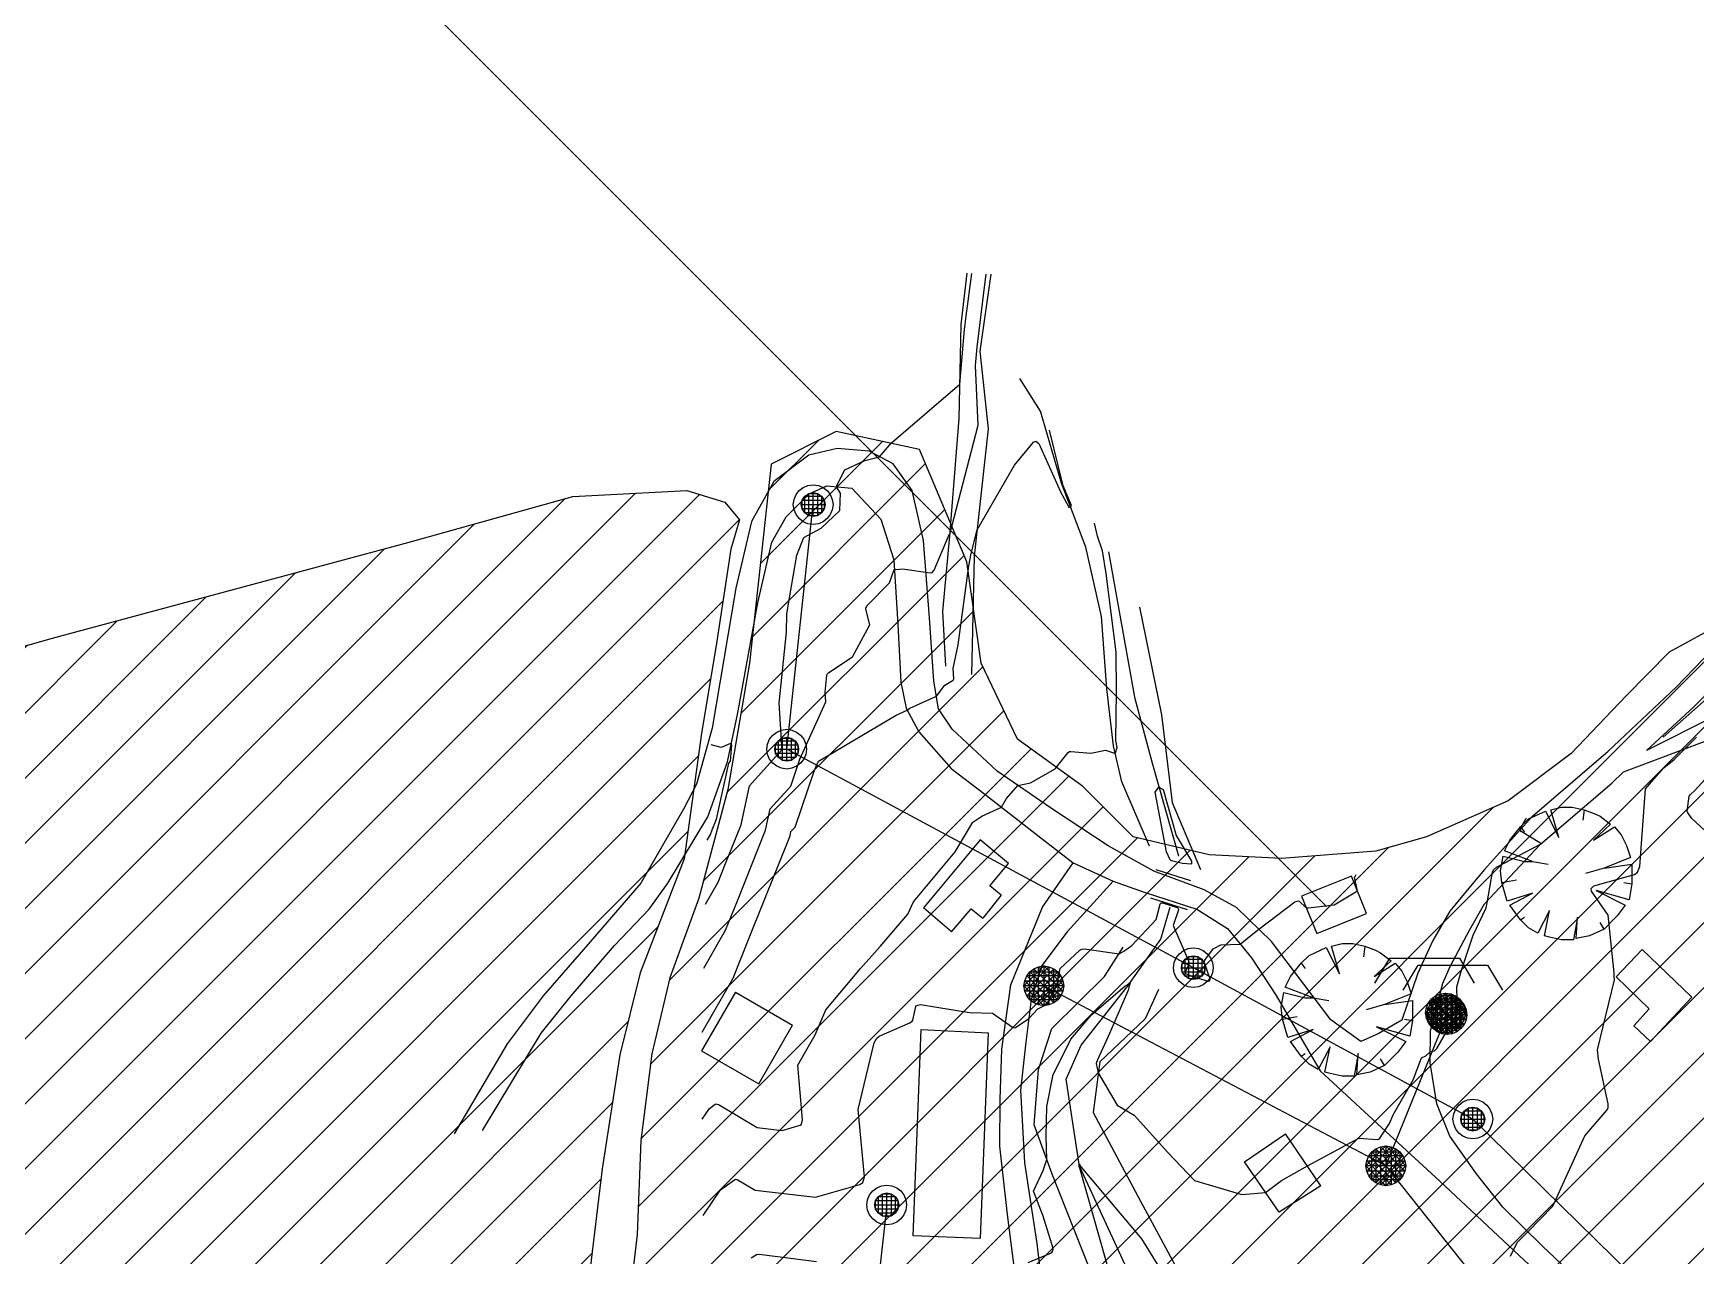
# Model space of a CAD drawing. Extents: x 13365 to 36625, y 86498 to 171760.
# Drawn here: x 14582.9 to 14808.6, y 87905.8 to 88071.7 of the extents above; entities that cross this region are included whole.
import ezdxf

# ---------------------------------------------------------------- set-up
doc = ezdxf.new("R2010")
doc.units = 0
doc.header["$LTSCALE"] = 5
doc.header["$MEASUREMENT"] = 0
for name, pattern in [('A_CONTINUOUS_LINE', [0]), ('GEOGRAPHICAL', [12.5, 4.5, -3.5, 4.5]), ('KERB', [16, 5, -6, 5])]:
    doc.linetypes.add(name, pattern=pattern)
doc.layers.get('0').update_dxf_attribs({"linetype": 'A_CONTINUOUS_LINE'})
for name, color, linetype in [('Agricultural', 40, 'Continuous'), ('CONTOUR', 255, 'Continuous'), ('DRAINAGE', 162, 'A_CONTINUOUS_LINE'), ('ELECTRIC', 240, 'A_CONTINUOUS_LINE'), ('EXISTING BUILDING', 21, 'A_CONTINUOUS_LINE'), ('EXISTING ROAD', 25, 'A_CONTINUOUS_LINE'), ('RELIEF', 255, 'A_CONTINUOUS_LINE'), ('Residential', 51, 'Continuous'), ('STREAM & RIVER FRONT', 161, 'A_CONTINUOUS_LINE'), ('TELECOM', 94, 'A_CONTINUOUS_LINE'), ('text', 7, 'Continuous'), ('TREES & VEGETN', 72, 'A_CONTINUOUS_LINE')]:
    doc.layers.add(name, color=color, linetype=linetype)

# ---------------------------------------------------------------- blocks, each defined once
blk = doc.blocks.new('S038')
at = {"color": 0}
for p, q in [((-0.5, 0), (0, 0.5)), ((-0.48, -0.13), (0.13, 0.48)), ((0.25, 0.43), (-0.43, -0.25)), ((-0.35, 0.35), (-0.25, 0.43)), ((-0.25, 0.43), (-0.13, 0.48)), ((0.43, -0.25), (-0.25, 0.43)), ((-0.25, 0.43), (-0.25, -0.43)), ((-0.13, 0.48), (0, 0.5)), ((-0.13, -0.48), (-0.13, 0.48)), ((-0.13, 0.48), (0.48, -0.13)), ((0, 0.5), (0.13, 0.48)), ((0.5, 0), (0, 0.5)), ((0, 0.5), (0, -0.5)), ((0.13, 0.48), (0.25, 0.43)), ((0.13, 0.48), (0.13, -0.48)), ((0.25, 0.43), (0.35, 0.35)), ((0.25, -0.43), (0.25, 0.43)), ((-0.5, 0), (-0.48, 0.13)), ((-0.48, -0.13), (-0.5, 0)), ((0, -0.5), (-0.5, 0)), ((-0.5, 0), (0.5, 0)), ((-0.48, 0.13), (-0.43, 0.25)), ((0.13, -0.48), (-0.48, 0.13)), ((-0.48, 0.13), (0.48, 0.13)), ((-0.43, 0.25), (-0.35, 0.35)), ((0.43, 0.25), (-0.43, 0.25)), ((-0.43, 0.25), (0.25, -0.43)), ((-0.35, -0.35), (0.35, 0.35)), ((0.35, -0.35), (-0.35, 0.35)), ((-0.35, 0.35), (0.35, 0.35)), ((-0.35, -0.35), (-0.35, 0.35)), ((-0.25, -0.43), (0.43, 0.25)), ((0.48, 0.13), (-0.13, -0.48)), ((0, -0.5), (0.5, 0)), ((0.35, 0.35), (0.43, 0.25)), ((0.35, 0.35), (0.35, -0.35)), ((0.43, 0.25), (0.48, 0.13)), ((0.48, 0.13), (0.5, 0)), ((0.5, 0), (0.48, -0.13)), ((-0.43, -0.25), (-0.48, -0.13)), ((0.48, -0.13), (-0.48, -0.13)), ((-0.35, -0.35), (-0.43, -0.25)), ((-0.43, -0.25), (0.43, -0.25)), ((-0.25, -0.43), (-0.35, -0.35)), ((0.35, -0.35), (-0.35, -0.35)), ((0.35, -0.35), (0.25, -0.43)), ((0.43, -0.25), (0.35, -0.35)), ((0.48, -0.13), (0.43, -0.25)), ((-0.13, -0.48), (-0.25, -0.43)), ((0, -0.5), (-0.13, -0.48)), ((0.13, -0.48), (0, -0.5)), ((0.25, -0.43), (0.13, -0.48))]:
    blk.add_line(p, q, dxfattribs=at)
blk = doc.blocks.new('S034')
at = {"color": 0}
for p, q in [((-0.35, 0.35), (-0.25, 0.43)), ((-0.25, 0.43), (-0.13, 0.48)), ((-0.13, 0.48), (0, 0.5)), ((0, 0.5), (0.13, 0.48)), ((0.13, 0.48), (0.25, 0.43)), ((0.25, 0.43), (0.35, 0.35)), ((-0.5, 0), (-0.48, 0.13)), ((-0.48, -0.13), (-0.5, 0)), ((-0.48, 0.13), (-0.43, 0.25)), ((-0.43, 0.25), (-0.35, 0.35)), ((-0.3, 0), (-0.28, 0.11)), ((-0.28, -0.11), (-0.3, 0)), ((0.3, 0), (-0.3, 0)), ((-0.28, 0.11), (-0.21, 0.21)), ((-0.28, -0.11), (-0.28, 0.11)), ((-0.28, 0.11), (0.28, 0.11)), ((-0.21, 0.21), (-0.11, 0.28)), ((-0.21, -0.21), (-0.21, 0.21)), ((-0.21, 0.21), (0.21, 0.21)), ((-0.11, 0.28), (0, 0.3)), ((-0.11, -0.28), (-0.11, 0.28)), ((-0.11, 0.28), (0.11, 0.28)), ((0, 0.3), (0.11, 0.28)), ((0, -0.3), (0, 0.3)), ((0.11, 0.28), (0.21, 0.21)), ((0.11, 0.28), (0.11, -0.28)), ((0.21, 0.21), (0.28, 0.11)), ((0.21, 0.21), (0.21, -0.21)), ((0.28, 0.11), (0.3, 0)), ((0.28, 0.11), (0.28, -0.11)), ((0.3, 0), (0.28, -0.11)), ((0.35, 0.35), (0.43, 0.25)), ((0.43, 0.25), (0.48, 0.13)), ((0.48, 0.13), (0.5, 0)), ((0.5, 0), (0.48, -0.13)), ((-0.43, -0.25), (-0.48, -0.13)), ((-0.35, -0.35), (-0.43, -0.25)), ((-0.25, -0.43), (-0.35, -0.35)), ((-0.21, -0.21), (-0.28, -0.11)), ((0.28, -0.11), (-0.28, -0.11)), ((-0.11, -0.28), (-0.21, -0.21)), ((0.21, -0.21), (-0.21, -0.21)), ((0, -0.3), (-0.11, -0.28)), ((0.11, -0.28), (-0.11, -0.28)), ((0.11, -0.28), (0, -0.3)), ((0.21, -0.21), (0.11, -0.28)), ((0.28, -0.11), (0.21, -0.21)), ((0.35, -0.35), (0.25, -0.43)), ((0.43, -0.25), (0.35, -0.35)), ((0.48, -0.13), (0.43, -0.25)), ((-0.13, -0.48), (-0.25, -0.43)), ((0, -0.5), (-0.13, -0.48)), ((0.13, -0.48), (0, -0.5)), ((0.25, -0.43), (0.13, -0.48))]:
    blk.add_line(p, q, dxfattribs=at)
blk = doc.blocks.new('S076')
at = {"color": 0}
for p, q in [((-0.35, 0.36), (-0.29, 0.41)), ((-0.29, 0.41), (-0.21, 0.45)), ((-0.21, 0.45), (-0.12, 0.48)), ((-0.12, 0.48), (-0.04, 0.28)), ((-0.04, 0.28), (-0.07, 0.49)), ((-0.07, 0.49), (0.08, 0.49)), ((0.07, 0.43), (0.08, 0.49)), ((0.08, 0.49), (0.2, 0.47)), ((0.2, 0.47), (0.13, 0.22)), ((0.13, 0.22), (0.24, 0.44)), ((0.24, 0.44), (0.32, 0.38)), ((0.32, 0.38), (0.35, 0.35)), ((-0.43, 0.25), (-0.37, 0.33)), ((-0.37, 0.33), (-0.25, 0.2)), ((-0.25, 0.2), (-0.35, 0.36)), ((-0.04, 0.28), (0, 0.14)), ((0.35, 0.35), (0.42, 0.28)), ((0.42, 0.28), (0.37, 0.25)), ((0.42, 0.28), (0.47, 0.17)), ((-0.5, 0.04), (-0.48, 0.13)), ((-0.48, 0.13), (-0.45, 0.21)), ((-0.48, 0.13), (-0.4, 0.12)), ((-0.45, 0.21), (-0.43, 0.25)), ((0.47, 0.17), (0.49, 0.07)), ((-0.5, -0.04), (-0.5, 0.04)), ((0.49, 0.07), (0.33, 0.08)), ((0.33, 0.08), (0.5, 0.05)), ((0.5, 0.05), (0.5, -0.04)), ((-0.48, -0.12), (-0.5, -0.04)), ((-0.27, -0.06), (-0.48, -0.12)), ((-0.47, -0.16), (-0.27, -0.06)), ((0.5, -0.04), (0.48, -0.13)), ((-0.41, -0.29), (-0.47, -0.16)), ((-0.09, -0.26), (-0.07, -0.14)), ((0.47, -0.17), (0.28, -0.13)), ((0.28, -0.13), (0.45, -0.22)), ((0.45, -0.22), (0.41, -0.29)), ((0.48, -0.13), (0.47, -0.17)), ((-0.35, -0.35), (-0.41, -0.29)), ((-0.35, -0.35), (-0.31, -0.32)), ((-0.25, -0.43), (-0.35, -0.35)), ((-0.09, -0.26), (-0.17, -0.47)), ((-0.13, -0.48), (-0.09, -0.32)), ((-0.09, -0.32), (-0.09, -0.26)), ((0.24, -0.43), (0.15, -0.26)), ((0.15, -0.26), (0.21, -0.45)), ((0.35, -0.35), (0.24, -0.43)), ((0.35, -0.35), (0.33, -0.32)), ((0.41, -0.29), (0.35, -0.35)), ((-0.17, -0.47), (-0.25, -0.43)), ((-0.02, -0.5), (-0.13, -0.48)), ((0.07, -0.49), (-0.02, -0.5)), ((0.07, -0.49), (0.05, -0.38)), ((0.21, -0.45), (0.07, -0.49))]:
    blk.add_line(p, q, dxfattribs=at)
blk = doc.blocks.new('001')
at = {"color": 0}
for p, q in [((-0.5, -0.25), (-0.35, 0)), ((-0.35, 0), (0.35, 0)), ((0.35, 0), (0.5, -0.25))]:
    blk.add_line(p, q, dxfattribs=at)

msp = doc.modelspace()

# ---------------------------------------------------------------- hatches: boundary and pattern name
at = {"layer": 'Agricultural', "linetype": 'Continuous'}
h = msp.add_hatch(dxfattribs=at)
h.set_pattern_fill('ANSI31', color=256, scale=50, style=0)
h.paths.add_polyline_path([(14359.56, 87885.11), (14378.03, 87892.33), (14424.57, 87914.89), (14469.43, 87941.03), (14519.91, 87970.91), (14585.33, 87989.58), (14633.94, 88002.66), (14656.16, 88008.87), (14671.65, 88009.67), (14676.81, 88008.08), (14678.8, 88005.7), (14677.61, 88001.73), (14675.62, 87988.64), (14673.63, 87976.74), (14671.25, 87959.68), (14665.3, 87944.21), (14662.52, 87933.1), (14660.13, 87917.63), (14657.76, 87897.71), (14656.17, 87883.03), (14652.99, 87872.72), (14649.02, 87857.64), (14643.46, 87842.17), (14641.47, 87827.76), (14643.46, 87811.49), (14648.62, 87799.99), (14657.36, 87784.91), (14667.31, 87772.86), (14674.06, 87764.53), (14682.8, 87749.85), (14689.55, 87739.54), (14697.89, 87725.65), (14705.45, 87715.23), (14716.97, 87699.76), (14727.69, 87686.27), (14739.21, 87675.56), (14749.93, 87668.02), (14762.64, 87661.28), (14774.2, 87655.17), (14792.07, 87642.87), (14799.61, 87637.71), (14807.95, 87627), (14814.31, 87617.88), (14817.48, 87607.96), (14816.69, 87594.35), (14814.31, 87582.45), (14813.11, 87574.52), (14809.54, 87568.17), (14803.19, 87565.39), (14791.27, 87565.39), (14775.78, 87568.17), (14760.69, 87568.17), (14743.59, 87566.12), (14735.25, 87560.57), (14730.48, 87554.22), (14726.11, 87545.09), (14723.73, 87537.16), (14718.17, 87533.19), (14705.46, 87529.62), (14695.14, 87526.85), (14686, 87522.88), (14671.01, 87520.42), (14661, 87510.86), (14653.18, 87490.88), (14654.05, 87459.61), (14656.22, 87446.57), (14654.92, 87434.84), (14645.35, 87427.89), (14633.17, 87428.33), (14622.51, 87430.95), (14609.52, 87435.18), (14597.37, 87441.39), (14586.35, 87448.73), (14574.76, 87454.1), (14559.62, 87458.31), (14545.27, 87462.29), (14530.53, 87465.08), (14518.18, 87467.47), (14504.23, 87470.25), (14492.67, 87472.24), (14483.11, 87474.23), (14470.76, 87476.22), (14460.8, 87477.02), (14450.84, 87478.21), (14444.46, 87478.21)])
at = {"layer": 'Residential', "linetype": 'Continuous'}
h = msp.add_hatch(dxfattribs=at)
h.set_pattern_fill('ANSI31', color=256, scale=50, style=0)
edge = h.paths.add_edge_path()
edge.add_line((15022.91, 87431.89), (15035.79, 87436.34))
edge.add_line((15035.79, 87436.34), (15043.22, 87441.78))
edge.add_line((15043.22, 87441.78), (15043.71, 87449.7))
edge.add_line((15043.71, 87449.7), (15034.8, 87456.13))
edge.add_line((15034.8, 87456.13), (15028.36, 87467.02))
edge.add_line((15028.36, 87467.02), (15025.88, 87484.84))
edge.add_line((15025.88, 87484.84), (15029.78, 87504.69))
edge.add_line((15029.78, 87504.69), (15031.86, 87519.92))
edge.add_line((15031.86, 87519.92), (15031.16, 87537.23))
edge.add_line((15031.16, 87537.23), (15027.68, 87559.49))
edge.add_line((15027.68, 87559.49), (15018.67, 87592.03))
edge.add_line((15018.67, 87592.03), (15008.97, 87620.42))
edge.add_line((15008.97, 87620.42), (14997.88, 87650.88))
edge.add_line((14997.88, 87650.88), (14984.66, 87673.16))
edge.add_line((14984.66, 87673.16), (14971.49, 87693.93))
edge.add_line((14971.49, 87693.93), (14960.4, 87712.1))
edge.add_line((14960.4, 87712.1), (14952.09, 87729.41))
edge.add_line((14952.09, 87729.41), (14943.78, 87752.41))
edge.add_line((14943.78, 87752.41), (14938.93, 87775.26))
edge.add_line((14938.93, 87775.26), (14935.46, 87794.65))
edge.add_line((14935.46, 87794.65), (14936.85, 87816.11))
edge.add_line((14936.85, 87816.11), (14940.29, 87832.21))
edge.add_line((14940.29, 87832.21), (14939.59, 87847.44))
edge.add_line((14939.59, 87847.44), (14934.74, 87861.98))
edge.add_line((14934.74, 87861.98), (14931.28, 87878.6))
edge.add_line((14931.28, 87878.6), (14927.81, 87895.91))
edge.add_line((14927.81, 87895.91), (14925.73, 87913.22))
edge.add_line((14925.73, 87913.22), (14919.5, 87926.37))
edge.add_line((14919.5, 87926.37), (14909.1, 87938.83))
edge.add_line((14909.1, 87938.83), (14899.4, 87950.61))
edge.add_line((14899.4, 87950.61), (14891.08, 87960.99))
edge.add_line((14891.08, 87960.99), (14880.68, 87969.99))
edge.add_line((14880.68, 87969.99), (14869.59, 87977.61))
edge.add_line((14869.59, 87977.61), (14863.35, 87986.61))
edge.add_line((14863.35, 87986.61), (14856.42, 87994.92))
edge.add_line((14856.42, 87994.92), (14849.47, 87997.81))
edge.add_line((14849.47, 87997.81), (14841.46, 88000.48))
edge.add_line((14841.46, 88000.48), (14833, 88001.37))
edge.add_line((14833, 88001.37), (14824.1, 87998.7))
edge.add_line((14824.1, 87998.7), (14816.08, 87993.81))
edge.add_line((14816.08, 87993.81), (14804.96, 87987.73))
edge.add_line((14804.96, 87987.73), (14799.16, 87981.8))
edge.add_line((14799.16, 87981.8), (14791.69, 87973.99))
edge.add_line((14791.69, 87973.99), (14783.13, 87967.57))
edge.add_line((14783.13, 87967.57), (14772.03, 87962.69))
edge.add_line((14772.03, 87962.69), (14765.15, 87960.73))
edge.add_line((14765.15, 87960.73), (14752.37, 87959.75))
edge.add_line((14752.37, 87959.75), (14742.54, 87960.24))
edge.add_line((14742.54, 87960.24), (14732.22, 87962.69))
edge.add_line((14732.22, 87962.69), (14725.34, 87969.57))
edge.add_line((14725.34, 87969.57), (14716.5, 87975.95))
edge.add_line((14716.5, 87975.95), (14711.58, 87986.26))
edge.add_line((14711.58, 87986.26), (14709.62, 88000.01))
edge.add_line((14709.62, 88000.01), (14703.23, 88015.23))
edge.add_line((14703.23, 88015.23), (14691.92, 88017.68))
edge.add_line((14691.92, 88017.68), (14683.08, 88013.27))
edge.add_line((14683.08, 88013.27), (14681.6, 87999.52))
edge.add_line((14681.6, 87999.52), (14680.13, 87986.26))
edge.add_line((14680.13, 87986.26), (14677.18, 87969.08))
edge.add_line((14677.18, 87969.08), (14673.25, 87954.35))
edge.add_line((14673.25, 87954.35), (14669.31, 87943.55))
edge.add_line((14669.31, 87943.55), (14666.86, 87933.24))
edge.add_line((14666.86, 87933.24), (14665.38, 87921.45))
edge.add_line((14665.38, 87921.45), (14664.89, 87908.69))
edge.add_line((14664.89, 87908.69), (14663.42, 87896.41))
edge.add_line((14663.42, 87896.41), (14660.47, 87880.21))
edge.add_line((14660.47, 87880.21), (14657.03, 87864.99))
edge.add_line((14657.03, 87864.99), (14654.06, 87851.56))
edge.add_line((14654.06, 87851.56), (14648.81, 87832.93))
edge.add_line((14648.81, 87832.93), (14649.36, 87814.9))
edge.add_line((14649.36, 87814.9), (14657.01, 87798.51))
edge.add_line((14657.01, 87798.51), (14667.4, 87784.86))
edge.add_line((14667.4, 87784.86), (14676.15, 87772.84))
edge.add_line((14676.15, 87772.84), (14685.45, 87756.45))
edge.add_line((14685.45, 87756.45), (14695.29, 87742.79))
edge.add_line((14695.29, 87742.79), (14710.06, 87719.85))
edge.add_line((14710.06, 87719.85), (14724.35, 87700))
edge.add_line((14724.35, 87700), (14734.2, 87685.25))
edge.add_line((14734.2, 87685.25), (14747.87, 87673.78))
edge.add_line((14747.87, 87673.78), (14760.44, 87666.68))
edge.add_line((14760.44, 87666.68), (14772.47, 87660.12))
edge.add_line((14772.47, 87660.12), (14785.05, 87651.93))
edge.add_line((14785.05, 87651.93), (14798.18, 87644.83))
edge.add_line((14798.18, 87644.83), (14809.66, 87633.9))
edge.add_line((14809.66, 87633.9), (14819.5, 87619.7))
edge.add_line((14819.5, 87619.7), (14822.29, 87603.57))
edge.add_line((14822.29, 87603.57), (14820.1, 87585.55))
edge.add_line((14820.1, 87585.55), (14814.09, 87568.07))
edge.add_line((14814.09, 87568.07), (14802.05, 87560.96))
edge.add_line((14802.05, 87560.96), (14784.56, 87562.06))
edge.add_line((14784.56, 87562.06), (14770.34, 87563.7))
edge.add_line((14770.34, 87563.7), (14755.57, 87564.79))
edge.add_line((14755.57, 87564.79), (14744.09, 87561.51))
edge.add_line((14744.09, 87561.51), (14735.34, 87554.95))
edge.add_line((14735.34, 87554.95), (14730.14, 87544.31))
edge.add_line((14730.14, 87544.31), (14724.93, 87533.02))
edge.add_line((14724.93, 87533.02), (14712.32, 87529.11))
edge.add_line((14712.32, 87529.11), (14697.53, 87523.46))
edge.add_line((14697.53, 87523.46), (14685.79, 87518.25))
edge.add_line((14685.79, 87518.25), (14675.35, 87516.08))
edge.add_line((14675.35, 87516.08), (14667.09, 87510.86))
edge.add_line((14667.09, 87510.86), (14661.44, 87499.57))
edge.add_line((14661.44, 87499.57), (14657.96, 87490.88))
edge.add_line((14657.96, 87490.88), (14657.96, 87477.85))
edge.add_line((14657.96, 87477.85), (14659.26, 87463.95))
edge.add_line((14659.26, 87463.95), (14662.74, 87453.52))
edge.add_line((14662.74, 87453.52), (14667.96, 87450.05))
edge.add_line((14667.96, 87450.05), (14677.09, 87451.35))
edge.add_line((14677.09, 87451.35), (14688.83, 87455.26))
edge.add_line((14688.83, 87455.26), (14700.14, 87459.61))
edge.add_line((14700.14, 87459.61), (14709.27, 87459.61))
edge.add_line((14709.27, 87459.61), (14721.88, 87459.61))
edge.add_line((14721.88, 87459.61), (14733.62, 87459.61))
edge.add_line((14733.62, 87459.61), (14746.67, 87457))
edge.add_line((14746.67, 87457), (14755.37, 87456.56))
edge.add_line((14755.37, 87456.56), (14767.11, 87456.13))
edge.add_line((14767.11, 87456.13), (14784.93, 87455.26))
edge.add_line((14784.93, 87455.26), (14800.59, 87454.39))
edge.add_line((14800.59, 87454.39), (14815.52, 87454.02))
edge.add_line((14815.52, 87454.02), (14832.48, 87455.32))
edge.add_line((14832.48, 87455.32), (14853.35, 87457.49))
edge.add_line((14853.35, 87457.49), (14872.05, 87463.58))
edge.add_line((14872.05, 87463.58), (14896.84, 87466.62))
edge.add_line((14896.84, 87466.62), (14909.01, 87476.61))
edge.add_line((14909.01, 87476.61), (14917.71, 87485.73))
edge.add_line((14917.71, 87485.73), (14923.8, 87498.33))
edge.add_line((14923.8, 87498.33), (14936.41, 87500.07))
edge.add_line((14936.41, 87500.07), (14950.76, 87491.81))
edge.add_line((14950.76, 87491.81), (14962.06, 87474.44))
edge.add_line((14962.06, 87474.44), (14980.32, 87461.84))
edge.add_line((14980.32, 87461.84), (14988.23, 87450.69))
edge.add_line((14988.23, 87450.69), (14999.13, 87438.32))
edge.add_line((14999.13, 87438.32), (15010.52, 87431.89))

# ---------------------------------------------------------------- linework, layer by layer
at = {"layer": 'Agricultural', "linetype": 'Continuous'}
msp.add_lwpolyline([(14519.91, 87970.91), (14585.33, 87989.58), (14633.94, 88002.66), (14656.16, 88008.87), (14671.65, 88009.67), (14676.81, 88008.08), (14678.8, 88005.7), (14677.61, 88001.73), (14675.62, 87988.64), (14673.63, 87976.74), (14671.25, 87959.68), (14665.3, 87944.21), (14662.52, 87933.1), (14660.13, 87917.63), (14657.76, 87897.71)], dxfattribs=at)
at = {"layer": 'CONTOUR', "color": 33, "linetype": 'A_CONTINUOUS_LINE'}
for points in [[(14673.93, 87944.86), (14676.9, 87950.01), (14678.49, 87954.01), (14682.32, 87963.56), (14682.96, 87966.48), (14685.73, 87969.57), (14686.97, 87973.22), (14690.5, 87981), (14690.43, 87982.31), (14690.63, 87984.59), (14690.68, 87984.76), (14690.89, 87984.99), (14694.14, 87987.11), (14696.47, 87991.47), (14695.91, 87993.56), (14695.91, 87993.73), (14696.08, 87994.04), (14699.15, 87997.15), (14699.73, 87998.82), (14699.81, 87998.94), (14699.86, 87998.96), (14700.5, 87999), (14700.89, 87999.05), (14704.64, 87998.5), (14704.94, 87998.56), (14705.22, 87998.87), (14707.15, 88003.48), (14707.23, 88003.63), (14707.35, 88003.77), (14711.16, 88018.54), (14710.82, 88026.63), (14711.04, 88029.13), (14712.08, 88037.62), (14712.27, 88039.05)], [(14674.15, 87953.53), (14675.87, 87956.51), (14676.79, 87958.82), (14679, 87964.32), (14680.14, 87969.58), (14684.49, 87974.42), (14684.52, 87975.08), (14684.17, 87980.83), (14685.18, 87990.45), (14685.22, 87992.9), (14685.55, 87995.1), (14686.55, 88000.89), (14687.51, 88003.32), (14689.87, 88004.55), (14692.42, 88006.98), (14692.5, 88009.34), (14691.98, 88010.11), (14691.95, 88010.18), (14691.99, 88010.37), (14693.1, 88012.49), (14695.78, 88013.75), (14697.79, 88014.26), (14699.43, 88016.13), (14708.7, 88024.11), (14709.33, 88031.54), (14709.56, 88033.34), (14710.33, 88039.13)], [(14673.71, 87936.18), (14677.94, 87943.51), (14680.2, 87949.21), (14685.64, 87962.79), (14685.77, 87963.38), (14686.33, 87964), (14688.95, 87971.72), (14689.5, 87972.95), (14700.05, 87979.18), (14701.53, 87979.89), (14701.88, 87980.12), (14705.51, 87981.77), (14706.67, 87983.27), (14707.77, 87983.93), (14707.84, 87984.01), (14707.86, 87984.12), (14707.77, 87985.52), (14708.45, 87988.72), (14709.9, 87999.44), (14710.23, 88001.11), (14711.04, 88004.35), (14716.09, 88013.11), (14718.67, 88016.26), (14719.01, 88016.38), (14719.43, 88016.07), (14721.84, 88010.63), (14722.33, 88009.57), (14723.48, 88007.43), (14723.72, 88007.36), (14723.84, 88007.64), (14722.71, 88010.33), (14720.88, 88017.86)], [(14674.38, 87962.21), (14674.84, 87963), (14675.08, 87963.62), (14675.67, 87965.09), (14677.33, 87972.68), (14677.58, 87972.96), (14677.76, 87975.14), (14677.68, 87975.31), (14677.56, 87975.33), (14676.27, 87974.79), (14674.94, 87975.18)], [(14783.45, 87905.76), (14784.32, 87907.64), (14785.81, 87909.05), (14789.18, 87912.56), (14793.54, 87922.1), (14796.54, 87925.62), (14796.7, 87925.95), (14796.71, 87926.44), (14795.4, 87932.48), (14795.25, 87933.79), (14797.55, 87943.26), (14797.51, 87943.61), (14797.52, 87944.22), (14796.71, 87952.04), (14794.43, 87955.32), (14794.39, 87955.66), (14794.77, 87956.04), (14800.27, 87957.58), (14800.67, 87957.87), (14800.99, 87958.67), (14801.74, 87969.2), (14802.56, 87970.13), (14804.25, 87972.02), (14805.64, 87973.18), (14808.67, 87976.21)], [(14817.51, 87956.45), (14808.03, 87965.17), (14807.47, 87966.02), (14807.44, 87966.18), (14807.67, 87968.19), (14807.72, 87968.25), (14807.83, 87968.38), (14807.93, 87968.45), (14808.41, 87968.94), (14815.75, 87976.94)], [(14740.14, 87959.02), (14740.05, 87958.97), (14738.9, 87959.05), (14737.43, 87959.41), (14737.32, 87959.46), (14737.26, 87959.54), (14736.76, 87960.65), (14735.22, 87968.74), (14735.71, 87969.44), (14736.31, 87969.11), (14738.04, 87962.84), (14740.15, 87959.38), (14740.14, 87959.02)], [(14717.98, 87904.89), (14721.12, 87906.23), (14721.32, 87906.43), (14721.35, 87906.81), (14719.98, 87911.2), (14718.67, 87914.59), (14719.99, 87917.41), (14720.51, 87918.89), (14720.39, 87922.09), (14720.52, 87926.06), (14721.34, 87930.4), (14722.65, 87932.98), (14723.74, 87935.21), (14726.56, 87938.54), (14731.15, 87942.44), (14731.38, 87942.56), (14731.72, 87942.84), (14731.77, 87942.84), (14731.79, 87942.8), (14731.65, 87942.3), (14731.6, 87941.97), (14729, 87935.99), (14727.36, 87932.43), (14727.19, 87931.92), (14727.48, 87930.66), (14730.05, 87926.27), (14732.34, 87924.89), (14736.94, 87919.82), (14740.56, 87916.02), (14746.95, 87914.12), (14750.2, 87914.39), (14752.37, 87916.02), (14755.88, 87918.01), (14762.85, 87921.79), (14765.33, 87921.59), (14765.53, 87921.63), (14765.68, 87921.76), (14767, 87923.79), (14767.51, 87924.94), (14770.24, 87929.7), (14771.34, 87932.69), (14771.93, 87932.94), (14772.56, 87933.56), (14773.08, 87933.62), (14773.12, 87933.64), (14773.43, 87933.96), (14776.25, 87938.8), (14776.17, 87942.34), (14776.77, 87944.6), (14778.35, 87949.34), (14780.12, 87953.06), (14780.28, 87953.72), (14780.99, 87957.9), (14781.13, 87958.21), (14781.53, 87958.56), (14787.52, 87961.66), (14787.59, 87961.73), (14787.59, 87961.74), (14787.59, 87961.76), (14787.44, 87961.88), (14784.9, 87963.42), (14784.76, 87963.62), (14784.77, 87963.76), (14785.52, 87965.12), (14785.63, 87965.21)], [(14673.86, 87911.27), (14676.21, 87914.77), (14678.08, 87916.14), (14678.26, 87916.2), (14678.48, 87916.15), (14680.91, 87914.7), (14689.11, 87913.75), (14695.12, 87915.48), (14695.53, 87915.78), (14695.73, 87916.51), (14694.91, 87925.68), (14697.08, 87934.72), (14697.42, 87935.37), (14697.73, 87935.61), (14701.92, 87937.42), (14702.23, 87937.66), (14702.31, 87937.8), (14702.71, 87939.66), (14702.81, 87939.79), (14703.35, 87939.92), (14709.98, 87938.83), (14713.14, 87938.75), (14715.82, 87936.83), (14716.07, 87936.75), (14716.24, 87936.8), (14718.04, 87938.03), (14719.27, 87939.32), (14720.56, 87939.95), (14721.92, 87942.74), (14722.29, 87944.8), (14725, 87947.28), (14725.25, 87947.43), (14725.63, 87947.46), (14730.33, 87946.82), (14730.94, 87947.14), (14732.02, 87947.93), (14735.33, 87951.44), (14735.87, 87953.56), (14735.99, 87953.7), (14736.18, 87953.72), (14738.18, 87953.09), (14738.33, 87952.96), (14738.35, 87952.78), (14737.63, 87950.63), (14739.74, 87945.83), (14739.82, 87945.42), (14739.79, 87945.33), (14739.27, 87944.31), (14739.26, 87944.21), (14739.32, 87944.15), (14740.27, 87943.73), (14742.41, 87943.07), (14742.61, 87943.12), (14742.67, 87943.34), (14741.91, 87945.59), (14741.9, 87945.79), (14741.96, 87945.93), (14743.11, 87947.54), (14743.26, 87947.58), (14744.12, 87948.03), (14746.76, 87948.09), (14748.17, 87949.3), (14749.29, 87950.13), (14754.17, 87953.85), (14754.65, 87953.99), (14754.75, 87953.95), (14755.62, 87953.11), (14755.71, 87953.06), (14755.99, 87953.03), (14759.5, 87953.44), (14762.44, 87955.2), (14762.62, 87955.41), (14762.64, 87955.54), (14762.28, 87957.19), (14762.36, 87957.31), (14762.4, 87957.38), (14762.51, 87957.57)], [(14729.46, 87901.94), (14724.97, 87917.69), (14724.88, 87917.92), (14724.88, 87918), (14724.87, 87918.27), (14724.89, 87918.29), (14724.91, 87918.28), (14724.97, 87918.07), (14725.14, 87917.83), (14733.36, 87908.11), (14737.96, 87900.67)], [(14680.35, 87905.55), (14681.16, 87906.03), (14681.79, 87905.97), (14689.22, 87905.03)]]:
    msp.add_lwpolyline(points, dxfattribs=at)
at = {"layer": 'CONTOUR', "color": 252, "linetype": 'A_CONTINUOUS_LINE'}
msp.add_lwpolyline([(14673.73, 87924.38), (14674.7, 87925.82), (14675.48, 87926.39), (14675.55, 87926.42), (14676.02, 87926.31), (14681.19, 87923.22), (14684.55, 87922.83), (14687.01, 87923.54), (14687.18, 87923.67), (14687.34, 87924.26), (14686.68, 87931.69), (14689.05, 87935.8), (14690.52, 87939.19), (14693.34, 87942.6), (14695.19, 87944.8), (14697.87, 87947.79), (14701.65, 87952.2), (14702.41, 87953.87), (14708.07, 87960.66), (14710.47, 87964.69), (14711.67, 87965.46), (14714.34, 87966.69), (14715.03, 87967.89), (14716.57, 87969.65), (14718.27, 87970), (14721.61, 87971.89), (14723.38, 87974.11), (14723.56, 87974.25), (14723.77, 87974.28), (14726.49, 87974.05), (14728.46, 87974.46), (14729.67, 87974.04), (14729.77, 87974.05), (14729.82, 87974.09), (14730.06, 87974.8), (14729.87, 87975.77), (14729.97, 87982.37), (14729.91, 87987.74), (14728.54, 87998.4), (14728.07, 88001.51), (14727.39, 88003.48), (14726.96, 88005.27)], dxfattribs=at)
at = {"layer": 'ELECTRIC', "linetype": 'A_CONTINUOUS_LINE'}
for p, q in [((14778.32, 87924.37), (14844.95, 87859.11)), ((14698.77, 87912.72), (14696.18, 87889.16))]:
    msp.add_line(p, q, dxfattribs=at)
msp.add_lwpolyline([(14778.32, 87924.37), (14740.39, 87944.92), (14685.19, 87974.57), (14688.78, 88007.77)], dxfattribs=at)
at = {"layer": 'EXISTING BUILDING', "linetype": 'A_CONTINUOUS_LINE'}
for p, q in [((14798.76, 87971.52), (14797.17, 87969.98)), ((14740.04, 87956.69), (14735.33, 87958.21)), ((14714.32, 87954.77), (14711.79, 87951.66)), ((14707.56, 87949.8), (14703.76, 87953.03)), ((14739.58, 87952.79), (14734.61, 87954.34)), ((14757.71, 87915.32), (14752.89, 87922.38))]:
    msp.add_line(p, q, dxfattribs=at)
at = {"layer": 'EXISTING BUILDING', "linetype": 'KERB'}
msp.add_line((14678.24, 87941.58), (14685.99, 87937.1), dxfattribs=at)
at = {"layer": 'EXISTING BUILDING', "linetype": 'A_CONTINUOUS_LINE'}
for points in [[(14714.32, 87954.77), (14712.76, 87956.03), (14715.29, 87959.07), (14711.45, 87962.26), (14703.76, 87953.03)], [(14763.9, 87952.25), (14761.84, 87957.35), (14755.07, 87954.62)], [(14755.07, 87954.62), (14757.16, 87949.54), (14763.9, 87952.25)], [(14707.56, 87949.8), (14710.24, 87952.92), (14711.79, 87951.66)], [(14801.33, 87947.37), (14797.78, 87943.68), (14802.28, 87939.32), (14800.18, 87937.03), (14802.43, 87934.91)], [(14802.43, 87934.91), (14808.07, 87940.9), (14801.33, 87947.37)], [(14711.44, 87908.14), (14702.35, 87908.51), (14703.46, 87936.51)], [(14703.46, 87936.51), (14712.55, 87936.07), (14711.44, 87908.14)], [(14757.71, 87915.32), (14752.02, 87911.72), (14747.33, 87918.58), (14752.89, 87922.38)]]:
    msp.add_lwpolyline(points, dxfattribs=at)
at = {"layer": 'EXISTING BUILDING', "linetype": 'KERB'}
msp.add_lwpolyline([(14678.24, 87941.58), (14673.64, 87933.62), (14681.39, 87929.14), (14685.99, 87937.1)], dxfattribs=at)
at = {"layer": 'EXISTING ROAD', "linetype": 'A_CONTINUOUS_LINE'}
for p, q in [((14797.17, 87969.98), (14798.76, 87971.52)), ((14787.51, 87961.67), (14797.17, 87969.98)), ((14779.91, 87958.26), (14786.42, 87965.47)), ((14779.93, 87953.59), (14787.51, 87961.67))]:
    msp.add_line(p, q, dxfattribs=at)
at = {"layer": 'EXISTING ROAD', "linetype": 'KERB'}
for p, q in [((14719.9, 87953.11), (14724.06, 87959.13)), ((14723.27, 87949.8), (14729.49, 87956.65))]:
    msp.add_line(p, q, dxfattribs=at)
at = {"layer": 'EXISTING ROAD', "linetype": 'A_CONTINUOUS_LINE'}
for points in [[(14786.42, 87965.47), (14796.71, 87974.3), (14805.92, 87983.01), (14816.93, 87994.4), (14829.19, 88008.24), (14841.94, 88024.2), (14851.63, 88037.56), (14867.93, 88059.87), (14881.12, 88071.95), (14888.16, 88079.12)], [(14801.89, 87974.4), (14808.32, 87980.32), (14816.78, 87988.9), (14828.24, 88001.44), (14842.06, 88018.66), (14850.41, 88029.65), (14868.8, 88054.49), (14880.59, 88066.94), (14892.3, 88077.84)], [(14779.91, 87958.26), (14777.99, 87955.99), (14775.2, 87952.58), (14772.89, 87948.62), (14770.86, 87944.17), (14768.68, 87937.79), (14765.48, 87935.92), (14763.1, 87934.92), (14759.05, 87937.84), (14755.39, 87942.7), (14750.99, 87948.48), (14746.26, 87953.07), (14741.85, 87955.49), (14735.01, 87958.01), (14728.81, 87961.44), (14721.14, 87966.5), (14713.76, 87971.6), (14707.67, 87977.27), (14705.81, 87980.07), (14705.15, 87983.8), (14704.58, 87992.38), (14703.77, 88002.89), (14702.22, 88009.69), (14699.64, 88013.28), (14696.37, 88015.01), (14692.02, 88015.38), (14688.18, 88014.47), (14683.45, 88010.89), (14680.4, 88005.48), (14678.29, 87996.44), (14675.05, 87977.42), (14672.96, 87969.81), (14671.19, 87966.41), (14665.37, 87956.39), (14658.25, 87948.09), (14652.15, 87941.11), (14647.26, 87934.58), (14640.03, 87922.37)], [(14643.9, 87922.81), (14651.88, 87936.04), (14655.95, 87941.1), (14661.8, 87947.91), (14666.53, 87952.88), (14669.05, 87956.4), (14674.46, 87965.37), (14677.16, 87972.87), (14678.57, 87979.5), (14681.25, 87994.44), (14683.17, 88002.66), (14685.11, 88006.13), (14688.22, 88009.23), (14690.62, 88010.31), (14694.03, 88009.98), (14697.96, 88005.79), (14699.73, 88000.27), (14700.28, 87991.5), (14700.67, 87983.66), (14701.4, 87980.13), (14703.14, 87976.91), (14707.53, 87971.97), (14711.89, 87968.6), (14719.67, 87962.52), (14724.06, 87959.13), (14729.49, 87956.65), (14733.85, 87955.13), (14740.85, 87952.84), (14745, 87950.22), (14748.28, 87946.25), (14751.62, 87941.12), (14755.17, 87935.1)], [(14842.46, 87856.32), (14838.47, 87860.64), (14830.53, 87868.19), (14822.83, 87875), (14814.77, 87882.31), (14806.9, 87889.52), (14798.84, 87896.68), (14787.76, 87907.14), (14782.38, 87912.41), (14778.83, 87916.95), (14775.21, 87922.07), (14773.43, 87926.43), (14772.55, 87932.02), (14772.56, 87936.33), (14774.23, 87942.81), (14775.27, 87945.16), (14777.87, 87950.03), (14779.93, 87953.59)], [(14755.17, 87935.1), (14757.6, 87930.9), (14764.81, 87924.25)], [(14764.81, 87924.25), (14773.84, 87915.96), (14785.34, 87905.16), (14794.11, 87897.08), (14807.5, 87884.55), (14820.07, 87872.77), (14827.51, 87865.88), (14834.98, 87859.13), (14838.74, 87855.01), (14843.02, 87850.1), (14846.75, 87845.46), (14850.47, 87840.46)]]:
    msp.add_lwpolyline(points, dxfattribs=at)
at = {"layer": 'EXISTING ROAD', "linetype": 'KERB'}
for points in [[(14816.5, 87981.98), (14811.18, 87979.07), (14801.89, 87974.4)], [(14798.76, 87971.52), (14811.3, 87976.21), (14818.33, 87979.91)], [(14724.05, 87864.83), (14722.36, 87870.09), (14720.51, 87874.77), (14718.09, 87882.14), (14717.01, 87888.64), (14716.98, 87892.2), (14716.44, 87901.49), (14715.18, 87911.43), (14714.14, 87920.7), (14714.16, 87927.04), (14714.39, 87933.84), (14715.63, 87942.58), (14719.9, 87953.11)], [(14723.27, 87949.8), (14719.84, 87945.23), (14718.36, 87940.59), (14717.63, 87934.79), (14716.91, 87928.28), (14717.45, 87918.41), (14719.15, 87907.48), (14720.4, 87896.71), (14720.68, 87889.77), (14720.74, 87883.55), (14723.14, 87875.24)]]:
    msp.add_lwpolyline(points, dxfattribs=at)
at = {"layer": 'RELIEF'}
for points in [[(14804.18, 87976.2), (14813.88, 87984.78), (14827.9, 88000.25), (14834.01, 88007.55), (14843.18, 88018.47), (14852.78, 88032.43), (14860.84, 88042.11), (14868.04, 88052.55), (14878.2, 88064.1), (14886.26, 88071.4)], [(14706.81, 87985.83), (14706.39, 87993.25), (14707.33, 88003.51), (14708.61, 88019.47), (14708.88, 88032.19), (14709.68, 88039.16)], [(14712.91, 88039.02), (14711.42, 88028.57), (14712.54, 88018.04), (14710.65, 88000.77), (14710.27, 87984.7)], [(14734.43, 87961.41), (14730.69, 87970.15), (14729.55, 87975.02), (14728.66, 87982.77), (14727.93, 87992.59), (14725.77, 88001.98), (14722.47, 88010.67), (14719.64, 88020.43), (14716.82, 88024.87)], [(14733.07, 87993.86), (14736.08, 87979.24), (14737.5, 87967.33), (14741.37, 87958.24)], [(14728.39, 87897.53), (14726.32, 87904), (14721.24, 87916.91), (14718.78, 87923.57), (14719.36, 87931.08), (14721.16, 87936.68), (14728.33, 87943.73), (14730.88, 87947.69)], [(14735.67, 87941.95), (14733.84, 87937.98), (14727.67, 87932.16), (14726.78, 87925.26)], [(14726.78, 87925.26), (14733.23, 87913.24), (14739.67, 87901.22)]]:
    msp.add_lwpolyline(points, dxfattribs=at)
at = {"layer": 'Residential', "linetype": 'Continuous'}
msp.add_lwpolyline([(14816.08, 87993.81), (14804.96, 87987.73), (14799.16, 87981.8), (14791.69, 87973.99), (14783.13, 87967.57), (14772.03, 87962.69), (14765.15, 87960.73), (14752.37, 87959.75), (14742.54, 87960.24), (14732.22, 87962.69), (14725.34, 87969.57), (14716.5, 87975.95), (14711.58, 87986.26), (14709.62, 88000.01), (14703.23, 88015.23), (14691.92, 88017.68), (14683.08, 88013.27), (14681.6, 87999.52), (14680.13, 87986.26), (14677.18, 87969.08), (14673.25, 87954.35), (14669.31, 87943.55), (14666.86, 87933.24), (14665.38, 87921.45), (14664.89, 87908.69), (14663.42, 87896.41)], dxfattribs=at)
at = {"layer": 'STREAM & RIVER FRONT', "linetype": 'Continuous'}
for points in [[(14728.85, 88001.35), (14732.38, 87981.63), (14734.74, 87972.85), (14738.37, 87960.12)], [(14724.94, 87917.94), (14733.58, 87899.24), (14735.44, 87883.96), (14737.3, 87868.69), (14741.02, 87855.61), (14744.74, 87842.54), (14758.29, 87833.08), (14772.86, 87824.66)]]:
    msp.add_lwpolyline(points, dxfattribs=at)
at = {"layer": 'STREAM & RIVER FRONT', "linetype": 'GEOGRAPHICAL'}
msp.add_lwpolyline([(14724.94, 87917.94), (14723.11, 87929.79), (14725.14, 87934.41), (14731.4, 87942.32), (14735.98, 87948.8), (14737.25, 87953.11)], dxfattribs=at)
at = {"layer": 'TELECOM', "linetype": 'A_CONTINUOUS_LINE'}
for q in [(14720.09, 87942.45), (14774.82, 87938.54), (14790.26, 87888.13)]:
    msp.add_line((14766.52, 87918.02), q, dxfattribs=at)
at = {"layer": 'text', "linetype": 'Continuous'}
msp.add_line((14758.47, 87953.2), (14608.88, 88102.79), dxfattribs=at)

# ---------------------------------------------------------------- block references
at = {"layer": 'DRAINAGE', "xscale": 13.5, "yscale": 13.5, "zscale": 13.5}
for p in [(14771.77, 87946.2), (14775.61, 87945.24)]:
    msp.add_blockref('001', p, dxfattribs=at)
at = {"layer": 'ELECTRIC', "xscale": 5.4, "yscale": 5.4, "zscale": 5.4, "rotation": 270}
for p in [(14688.78, 88007.77), (14688.78, 88007.77), (14685.19, 87974.57), (14685.19, 87974.57), (14740.39, 87944.92), (14740.39, 87944.92), (14778.32, 87924.37), (14778.32, 87924.37), (14698.77, 87912.72), (14698.77, 87912.72)]:
    msp.add_blockref('S034', p, dxfattribs=at)
at = {"layer": 'EXISTING ROAD', "xscale": 13.5, "yscale": 13.5, "zscale": 13.5}
for p in [(14771.77, 87946.2), (14775.61, 87945.24)]:
    msp.add_blockref('001', p, dxfattribs=at)
at = {"layer": 'TELECOM', "xscale": 5.4, "yscale": 5.4, "zscale": 5.4, "rotation": 270}
for p in [(14720.09, 87942.45), (14720.09, 87942.45), (14774.62, 87938.78), (14774.62, 87938.78), (14774.82, 87938.54), (14774.82, 87938.54), (14766.52, 87918.02), (14766.52, 87918.02)]:
    msp.add_blockref('S038', p, dxfattribs=at)
at = {"layer": 'TREES & VEGETN', "xscale": 18, "yscale": 18, "zscale": 18, "rotation": 270}
for p in [(14791.09, 87957.72), (14761.31, 87939.21)]:
    msp.add_blockref('S076', p, dxfattribs=at)

doc.saveas('drawing.dxf')
